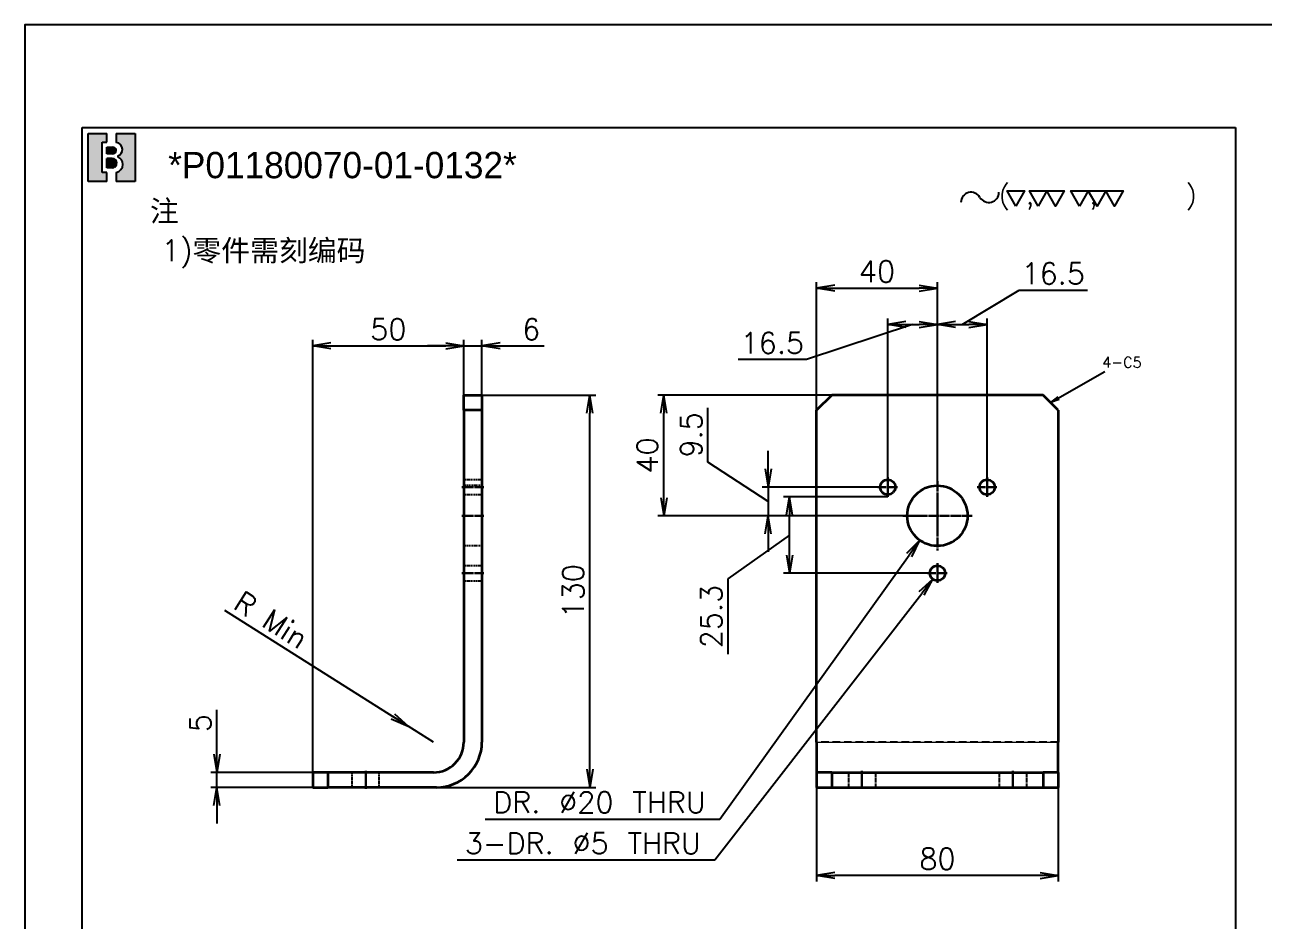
# Model space of a CAD drawing. Header units: inches. Extents: x 21 to 8642, y -3779 to 2137.
# Drawn here: x 6484.6 to 6895.1, y 315.9 to 612.9 of the extents above; entities that cross this region are included whole.
import ezdxf

# ---------------------------------------------------------------- set-up
doc = ezdxf.new("R2010")
doc.units = ezdxf.units.IN
doc.header["$MEASUREMENT"] = 0
doc.linetypes.add('CENTER-HOKUTO', pattern=[23, 20, -1, 1, -1])
doc.linetypes.add('HIDDEN-HOKUTO', pattern=[3.8, 2.5, -1.3])
doc.layers.add('AM_7', color=2, linetype='CENTER-HOKUTO', lineweight=30)
doc.layers.add('AM_HID', color=1, linetype='HIDDEN-HOKUTO', lineweight=25)
doc.layers.add('title_frame', color=7, linetype='Continuous')
doc.layers.add('word_dim', color=253, linetype='Continuous')
doc.styles.get("Standard").update_dxf_attribs({"font": 'txt', "bigfont": 'gbcbig.shx'})
doc.dimstyles.new('HKT 1-1', dxfattribs={"dimtxt": 3.5, "dimasz": 3, "dimexe": 1, "dimexo": 0, "dimgap": 1, "dimtad": 3, "dimdsep": 46, "dimtxsty": 'Standard', "dimblk1": 'OPEN', "dimblk2": 'OPEN', "dimsah": 1, "dimcen": 0, "dimclrd": 256, "dimclre": 256, "dimclrt": 3, "dimazin": 2, "dimtfac": 1, "dimtmove": 0, "dimatfit": 3, "dimldrblk": 'OPEN', "dimfxl": 1, "dimtolj": 1, "dimlwd": 25, "dimlwe": 25, "dimarcsym": 0})
doc.dimstyles.new('STANDARD1_2', dxfattribs={"dimscale": 2, "dimtxt": 3.5, "dimasz": 3, "dimexe": 1, "dimexo": 0, "dimgap": 1, "dimtad": 3, "dimdsep": 46, "dimtxsty": 'Standard', "dimblk1": 'OPEN', "dimblk2": 'OPEN', "dimsah": 1, "dimcen": 0, "dimclrd": 256, "dimclre": 256, "dimclrt": 3, "dimazin": 2, "dimtfac": 1, "dimtmove": 0, "dimatfit": 3, "dimldrblk": 'OPEN', "dimfxl": 1, "dimtolj": 1, "dimlwd": 25, "dimlwe": 25, "dimarcsym": 0})

# ---------------------------------------------------------------- blocks, each defined once
blk = doc.blocks.new('B機密ﾏｰｸ')
blk.add_hatch(color=1).paths.add_polyline_path([(0.3999999986702711, 0.8149999997779807), (0.3999999986702711, 0.9999999997779806), (-1.3297288e-09, 0.9999999997779806), (-1.3297288e-09, -2.220193e-10), (0.3999999986702711, -2.220193e-10), (0.3999999986702711, 0.1849999997779807), (0.2999999986702711, 0.1849999997779807), (0.2999999986702711, 0.8149999997779807)])
h = blk.add_hatch(color=1)
edge = h.paths.add_edge_path()
edge.add_line((0.5999999986702714, 0.9999999997779806), (0.5999999986702718, 0.8142220507965398))
edge.add_arc((0.5849999986702712, 0.6699999997779816), 0.1449999999999991, -5.115907697472721e-13, 84.06222754839428, ccw=False)
edge.add_arc((0.5849999986702707, 0.6699999997779802), 0.1449999999999993, -69.82872865353448, 1.1368683772161603e-13, ccw=False)
edge.add_line((0.6349999986702715, 0.5338934238898192), (0.6349999986702711, 0.5120827805020305))
edge.add_arc((0.5699999986702688, 0.3549999997779789), 0.1700000000000021, 3.979039320256561e-13, 67.5204943905955, ccw=False)
edge.add_arc((0.5699999986702724, 0.3549999997779802), 0.1699999999999993, -79.83575137827683, 0, ccw=False)
edge.add_line((0.5999999986702714, 0.1876679944711657), (0.5999999986702714, -2.220192918400699e-10))
edge.add_line((0.5999999986702714, -2.220193e-10), (0.9999999986702712, -2.220193e-10))
edge.add_line((0.9999999986702712, -2.220193e-10), (0.9999999986702712, 0.9999999997779806))
edge.add_line((0.9999999986702712, 0.9999999997779806), (0.5999999986702714, 0.9999999997779806))
h = blk.add_hatch(color=1)
edge = h.paths.add_edge_path()
edge.add_arc((0.5299999986702706, 0.6449999997779808), 0.07, 359.9999999999989, 450)
edge.add_line((0.5299999986702706, 0.7149999997779806), (0.3999999986702711, 0.7149999997779806))
edge.add_line((0.3999999986702711, 0.7149999997779806), (0.3999999986702711, 0.5749999997779809))
edge.add_line((0.3999999986702711, 0.5749999997779809), (0.5299999986702701, 0.5749999997779809))
edge.add_arc((0.5299999986702701, 0.6449999997779808), 0.07, 270, 359.9999999999999)
h = blk.add_hatch(color=1)
edge = h.paths.add_edge_path()
edge.add_arc((0.5149999986702705, 0.3799999997779802), 0.095, 1.018e-13, 90)
edge.add_line((0.5149999986702705, 0.4749999997779804), (0.3999999986702711, 0.4749999997779808))
edge.add_line((0.3999999986702711, 0.4749999997779808), (0.3999999986702711, 0.2849999997779809))
edge.add_line((0.3999999986702711, 0.2849999997779809), (0.5149999986702718, 0.2849999997779809))
edge.add_arc((0.5149999986702718, 0.379999999777981), 0.095, 270, 360.0000000000003)
at = {"color": 1}
for p, q in [((-1.3297288e-09, -2.220193e-10), (-1.3297288e-09, 0.9999999997779806)), ((-1.3297288e-09, 0.9999999997779806), (0.3999999986702711, 0.9999999997779806)), ((0.2999999986702711, 0.8149999997779807), (0.3999999986702711, 0.8149999997779807)), ((0.2999999986702711, 0.1849999997779807), (0.2999999986702711, 0.8149999997779807)), ((0.3999999986702711, 0.8149999997779807), (0.3999999986702711, 0.9999999997779806)), ((0.5999999986702714, 0.9999999997779806), (0.5999999986702718, 0.8142220507965398)), ((0.5999999986702714, 0.9999999997779806), (0.9999999986702712, 0.9999999997779806)), ((0.9999999986702712, 0.9999999997779806), (0.9999999986702712, -2.220193e-10)), ((0.3999999986702711, 0.7149999997779806), (0.5299999986702706, 0.7149999997779806)), ((0.3999999986702711, 0.5749999997779809), (0.3999999986702711, 0.7149999997779806)), ((0.5299999986702701, 0.5749999997779809), (0.3999999986702711, 0.5749999997779809)), ((0.5699999986702711, 0.5249999997779802), (0.5699999986702716, 0.5249999997779807)), ((0.5999999986702705, 0.6449999997779794), (0.59999999867027, 0.6449999997779803)), ((0.6349999986702715, 0.5338934238898192), (0.6349999986702711, 0.5120827805020305)), ((0.7299999986702704, 0.6699999997779807), (0.7299999986702704, 0.6699999997779802)), ((0.5149999986702705, 0.4749999997779804), (0.3999999986702711, 0.4749999997779808)), ((0.3999999986702711, 0.2849999997779809), (0.3999999986702711, 0.4749999997779808)), ((0.5149999986702718, 0.2849999997779809), (0.3999999986702711, 0.2849999997779809)), ((0.6099999986702707, 0.3799999997779806), (0.609999998670272, 0.3799999997779815)), ((0.739999998670271, 0.3549999997779802), (0.739999998670271, 0.3549999997779802)), ((0.3999999986702711, 0.1849999997779807), (0.2999999986702711, 0.1849999997779807)), ((0.3999999986702711, -2.220193e-10), (0.3999999986702711, 0.1849999997779807)), ((0.5999999986702714, 0.1876679944711657), (0.5999999986702714, -2.220193e-10)), ((0.3999999986702711, -2.220193e-10), (-1.3297288e-09, -2.220193e-10)), ((0.9999999986702712, -2.220193e-10), (0.5999999986702714, -2.220193e-10))]:
    blk.add_line(p, q, dxfattribs=at)
for centre, radius, start, end in [((0.5849999986702712, 0.6699999997779816), 0.1449999999999991, 359.9999999999995, 84.06222754839432), ((0.5299999986702706, 0.6449999997779808), 0.07, 359.9999999999989, 90), ((0.5299999986702701, 0.6449999997779808), 0.07, 270, 359.9999999999999), ((0.5849999986702707, 0.6699999997779802), 0.1449999999999993, 290.1712713464655, 1.781e-13), ((0.5149999986702705, 0.3799999997779802), 0.095, 1.018e-13, 90), ((0.5149999986702718, 0.379999999777981), 0.095, 270, 2.799e-13), ((0.5699999986702724, 0.3549999997779802), 0.1699999999999993, 280.1642486217232, 0), ((0.5699999986702688, 0.3549999997779789), 0.1700000000000021, 4.58e-13, 67.52049439059552)]:
    blk.add_arc(centre, radius, start, end, dxfattribs=at)
blk.add_attdef('B機密ﾏｰｸ', (-0.0857467348302255, 1.074949466596297), '', height=0.2)
blk = doc.blocks.new('shiage0')
at = {"layer": 'word_dim', "color": 3, "linetype": 'Continuous'}
for centre, radius, start, end in [((1.687489685469927, 1.849274192977646e-05), 1.687500000000015, 29.99999999999973, 180), ((4.610325423242443, 1.68751849274193), 1.6875, 209.9999999999997, 0)]:
    blk.add_arc(centre, radius, start, end, dxfattribs=at)
blk = doc.blocks.new('10')
at = {"layer": 'title_frame', "color": 3, "linetype": 'Continuous'}
for points in [[(9.625360041289241, 2.650317104677924), (8.180360041289191, 5.153130521614912), (11.07036004128918, 5.153130521615026)], [(13.30945624889046, 2.650317104677924), (11.86445624889041, 5.153130521614912), (17.64445624889038, 5.15313052161514), (16.19945624889044, 2.650317104678038), (14.75445624889039, 5.153130521615026)], [(20.17199269540924, 2.650317104677924), (18.72699269540919, 5.153130521614912), (27.39699269540915, 5.15313052161514), (25.95199269540922, 2.650317104678095), (24.50699269540917, 5.153130521615083), (23.06199269540923, 2.650317104678038), (21.61699269540918, 5.153130521615026)]]:
    blk.add_lwpolyline(points, close=True, dxfattribs=at)
blk.add_blockref('shiage0', (0.5207737940818333, 3.2441946934008), dxfattribs=at)
blk.add_text('( ,   ,     )', height=3, dxfattribs=at).set_placement((6.843075599901567, 2.972427221680277))
blk = doc.blocks.new('_Open')
at = {"color": 0, "lineweight": -2}
for p, q in [((-1, 0.1666666666666667), (0, 0)), ((-1, -0.1666666666666667), (0, 0)), ((0, 0), (-1, 0))]:
    blk.add_line(p, q, dxfattribs=at)
blk = doc.blocks.new('*D109')
at = {"layer": 'DEFPOINTS', "color": 0, "linetype": 'Continuous', "ltscale": 2, "transparency": 16777216}
for p in [(6548.271584069103, 365.2415035630711), (6580.02450277599, 365.2415035630711), (6580.02450277599, 360.2415035630711)]:
    blk.add_point(p, dxfattribs=at)
at = {"layer": 'word_dim', "linetype": 'Continuous', "lineweight": 25, "ltscale": 2, "transparency": 16777216}
for p, q in [((6548.271584069103, 371.2415035630711), (6548.271584069103, 385.9081702297378)), ((6580.02450277599, 365.2415035630711), (6546.271584069103, 365.2415035630711)), ((6548.271584069103, 360.2415035630711), (6548.271584069103, 365.2415035630711)), ((6580.02450277599, 360.2415035630711), (6546.271584069103, 360.2415035630711)), ((6548.271584069103, 354.2415035630711), (6548.271584069103, 348.2415035630711))]:
    blk.add_line(p, q, dxfattribs=at)
at = {"layer": 'word_dim', "linetype": 'Continuous', "lineweight": 25, "ltscale": 2, "transparency": 16777216, "xscale": 6, "yscale": 6, "zscale": 6}
for p, rotation in [((6548.271584069103, 365.2415035630711), 270), ((6548.271584069103, 360.2415035630711), 90)]:
    blk.add_blockref('_Open', p, dxfattribs=dict(at, rotation=rotation))
at = {"layer": 'word_dim', "color": 3, "linetype": 'Continuous', "ltscale": 2, "transparency": 16777216, "insert": (6542.771584069103, 381.5748368964055), "char_height": 7, "attachment_point": 5, "rotation": 90}
blk.add_mtext('\\A1;5', dxfattribs=at)
blk = doc.blocks.new('*D110')
at = {"layer": 'DEFPOINTS', "color": 0, "linetype": 'Continuous', "ltscale": 2, "transparency": 16777216}
for p in [(6630.02450277599, 506.5094244390912), (6630.02450277599, 490.2415035630711), (6580.02450277599, 365.2415035630711)]:
    blk.add_point(p, dxfattribs=at)
at = {"layer": 'word_dim', "linetype": 'Continuous', "lineweight": 25, "ltscale": 2, "transparency": 16777216}
for p, q in [((6580.02450277599, 365.2415035630711), (6580.02450277599, 508.5094244390912)), ((6586.02450277599, 506.5094244390912), (6624.02450277599, 506.5094244390912)), ((6630.02450277599, 490.2415035630711), (6630.02450277599, 508.5094244390912))]:
    blk.add_line(p, q, dxfattribs=at)
at = {"layer": 'word_dim', "linetype": 'Continuous', "lineweight": 25, "ltscale": 2, "transparency": 16777216, "xscale": 6, "yscale": 6, "zscale": 6, "rotation": 180}
blk.add_blockref('_Open', (6580.02450277599, 506.5094244390912), dxfattribs=at)
at = {"layer": 'word_dim', "linetype": 'Continuous', "lineweight": 25, "ltscale": 2, "transparency": 16777216, "xscale": 6, "yscale": 6, "zscale": 6}
blk.add_blockref('_Open', (6630.02450277599, 506.5094244390912), dxfattribs=at)
at = {"layer": 'word_dim', "color": 3, "linetype": 'Continuous', "ltscale": 2, "transparency": 16777216, "insert": (6605.02450277599, 512.0094244390912), "char_height": 7, "attachment_point": 5}
blk.add_mtext('\\A1;50', dxfattribs=at)
blk = doc.blocks.new('*D111')
at = {"layer": 'DEFPOINTS', "color": 0, "linetype": 'Continuous', "ltscale": 2, "transparency": 16777216}
for p in [(6636.02450277599, 506.5094244390912), (6630.02450277599, 490.2415035630711), (6636.02450277599, 490.2415035630711)]:
    blk.add_point(p, dxfattribs=at)
at = {"layer": 'word_dim', "linetype": 'Continuous', "lineweight": 25, "ltscale": 2, "transparency": 16777216}
for p, q in [((6624.02450277599, 506.5094244390912), (6618.02450277599, 506.5094244390912)), ((6630.02450277599, 490.2415035630711), (6630.02450277599, 508.5094244390912)), ((6630.02450277599, 506.5094244390912), (6636.02450277599, 506.5094244390912)), ((6636.02450277599, 490.2415035630711), (6636.02450277599, 508.5094244390912)), ((6642.02450277599, 506.5094244390912), (6656.691169442657, 506.5094244390912))]:
    blk.add_line(p, q, dxfattribs=at)
at = {"layer": 'word_dim', "linetype": 'Continuous', "lineweight": 25, "ltscale": 2, "transparency": 16777216, "xscale": 6, "yscale": 6, "zscale": 6}
blk.add_blockref('_Open', (6630.02450277599, 506.5094244390912), dxfattribs=at)
at = {"layer": 'word_dim', "linetype": 'Continuous', "lineweight": 25, "ltscale": 2, "transparency": 16777216, "xscale": 6, "yscale": 6, "zscale": 6, "rotation": 180}
blk.add_blockref('_Open', (6636.02450277599, 506.5094244390912), dxfattribs=at)
at = {"layer": 'word_dim', "color": 3, "linetype": 'Continuous', "ltscale": 2, "transparency": 16777216, "insert": (6652.357836109323, 512.0094244390912), "char_height": 7, "attachment_point": 5}
blk.add_mtext('\\A1;6', dxfattribs=at)
blk = doc.blocks.new('*D112')
at = {"layer": 'DEFPOINTS', "color": 0, "linetype": 'Continuous', "ltscale": 2, "transparency": 16777216}
for p in [(6636.02450277599, 490.2415035630711), (6671.751197760061, 490.2415035630711), (6621.02450277599, 360.2415035630784)]:
    blk.add_point(p, dxfattribs=at)
at = {"layer": 'word_dim', "linetype": 'Continuous', "lineweight": 25, "ltscale": 2, "transparency": 16777216}
for p, q in [((6636.02450277599, 490.2415035630711), (6673.751197760061, 490.2415035630711)), ((6671.751197760061, 366.2415035630784), (6671.751197760061, 484.2415035630711)), ((6621.02450277599, 360.2415035630784), (6673.751197760061, 360.2415035630784))]:
    blk.add_line(p, q, dxfattribs=at)
at = {"layer": 'word_dim', "linetype": 'Continuous', "lineweight": 25, "ltscale": 2, "transparency": 16777216, "xscale": 6, "yscale": 6, "zscale": 6}
for p, rotation in [((6671.751197760061, 490.2415035630711), 90), ((6671.751197760061, 360.2415035630784), 270)]:
    blk.add_blockref('_Open', p, dxfattribs=dict(at, rotation=rotation))
at = {"layer": 'word_dim', "color": 3, "linetype": 'Continuous', "ltscale": 2, "transparency": 16777216, "insert": (6666.251197760061, 425.2415035630758), "char_height": 7, "attachment_point": 5, "rotation": 90}
blk.add_mtext('\\A1;130', dxfattribs=at)
blk = doc.blocks.new('*D113')
at = {"layer": 'DEFPOINTS', "color": 0, "linetype": 'Continuous', "ltscale": 2, "transparency": 16777216}
for p in [(6611.566547522447, 380.5765755334469), (6620.02450277599, 375.2415035630456)]:
    blk.add_point(p, dxfattribs=at)
at = {"layer": 'word_dim', "linetype": 'Continuous', "lineweight": 25, "ltscale": 2, "transparency": 16777216}
for p, q in [((6550.782123130565, 418.9179085257497), (6606.491774370328, 383.7776187156828)), ((6620.02450277599, 375.2415035630456), (6611.566547522447, 380.5765755334469))]:
    blk.add_line(p, q, dxfattribs=at)
at = {"layer": 'word_dim', "linetype": 'Continuous', "lineweight": 25, "ltscale": 2, "transparency": 16777216, "xscale": 6, "yscale": 6, "zscale": 6, "rotation": 327.7572702734799}
blk.add_blockref('_Open', (6611.566547522447, 380.5765755334469), dxfattribs=at)
at = {"layer": 'word_dim', "color": 3, "linetype": 'Continuous', "ltscale": 2, "transparency": 16777216, "insert": (6566.205993305328, 415.6916609722443), "char_height": 7, "attachment_point": 5, "rotation": 327.75727027347995}
blk.add_mtext('\\A1;{\\Fromans,bigfont|c134;R Min}', dxfattribs=at)
blk = doc.blocks.new('*D114')
at = {"layer": 'DEFPOINTS', "color": 0, "linetype": 'Continuous', "ltscale": 2, "transparency": 16777216}
for p in [(6746.886563775983, 360.2415035630711), (6826.886563775983, 360.2415035630711), (6746.886563775983, 331.0793832919862)]:
    blk.add_point(p, dxfattribs=at)
at = {"layer": 'word_dim', "linetype": 'Continuous', "lineweight": 25, "ltscale": 2, "transparency": 16777216}
for p, q in [((6746.886563775983, 360.2415035630711), (6746.886563775983, 329.0793832919862)), ((6826.886563775983, 360.2415035630711), (6826.886563775983, 329.0793832919862)), ((6820.886563775983, 331.0793832919862), (6752.886563775983, 331.0793832919862))]:
    blk.add_line(p, q, dxfattribs=at)
at = {"layer": 'word_dim', "linetype": 'Continuous', "lineweight": 25, "ltscale": 2, "transparency": 16777216, "xscale": 6, "yscale": 6, "zscale": 6, "rotation": 180}
blk.add_blockref('_Open', (6746.886563775983, 331.0793832919862), dxfattribs=at)
at = {"layer": 'word_dim', "linetype": 'Continuous', "lineweight": 25, "ltscale": 2, "transparency": 16777216, "xscale": 6, "yscale": 6, "zscale": 6}
blk.add_blockref('_Open', (6826.886563775983, 331.0793832919862), dxfattribs=at)
at = {"layer": 'word_dim', "color": 3, "linetype": 'Continuous', "ltscale": 2, "transparency": 16777216, "insert": (6786.886563775983, 336.5793832919862), "char_height": 7, "attachment_point": 5}
blk.add_mtext('\\A1;80', dxfattribs=at)
blk = doc.blocks.new('*D115')
at = {"layer": 'DEFPOINTS', "color": 0, "linetype": 'Continuous', "ltscale": 2, "transparency": 16777216}
for p in [(6786.886563775983, 525.6810512275379), (6746.886563775983, 485.2415035630711), (6786.886563775983, 461.7414925989306)]:
    blk.add_point(p, dxfattribs=at)
at = {"layer": 'word_dim', "linetype": 'Continuous', "lineweight": 25, "ltscale": 2, "transparency": 16777216}
for p, q in [((6746.886563775983, 485.2415035630711), (6746.886563775983, 527.6810512275379)), ((6752.886563775983, 525.6810512275379), (6780.886563775983, 525.6810512275379)), ((6786.886563775983, 461.7414925989306), (6786.886563775983, 527.6810512275379))]:
    blk.add_line(p, q, dxfattribs=at)
at = {"layer": 'word_dim', "linetype": 'Continuous', "lineweight": 25, "ltscale": 2, "transparency": 16777216, "xscale": 6, "yscale": 6, "zscale": 6, "rotation": 180}
blk.add_blockref('_Open', (6746.886563775983, 525.6810512275379), dxfattribs=at)
at = {"layer": 'word_dim', "linetype": 'Continuous', "lineweight": 25, "ltscale": 2, "transparency": 16777216, "xscale": 6, "yscale": 6, "zscale": 6}
blk.add_blockref('_Open', (6786.886563775983, 525.6810512275379), dxfattribs=at)
at = {"layer": 'word_dim', "color": 3, "linetype": 'Continuous', "ltscale": 2, "transparency": 16777216, "insert": (6766.886563775983, 531.1810512275379), "char_height": 7, "attachment_point": 5}
blk.add_mtext('\\A1;40', dxfattribs=at)
blk = doc.blocks.new('*D116')
at = {"layer": 'DEFPOINTS', "color": 0, "linetype": 'Continuous', "ltscale": 2, "transparency": 16777216}
for p in [(6786.886563775983, 513.6154474995392), (6770.432095775972, 462.9915035630711), (6786.886563775983, 461.7414925989306)]:
    blk.add_point(p, dxfattribs=at)
at = {"layer": 'word_dim', "linetype": 'Continuous', "lineweight": 25, "ltscale": 2, "transparency": 16777216}
for p, q in [((6778.659329775977, 513.6154474995392), (6743.531339041432, 502.0142630240134)), ((6770.432095775972, 462.9915035630711), (6770.432095775972, 515.6154474995392)), ((6776.432095775972, 513.6154474995392), (6780.886563775983, 513.6154474995392)), ((6786.886563775983, 461.7414925989306), (6786.886563775983, 515.6154474995392)), ((6743.531339041432, 502.0142630240134), (6720.864672374765, 502.0142630240134))]:
    blk.add_line(p, q, dxfattribs=at)
at = {"layer": 'word_dim', "linetype": 'Continuous', "lineweight": 25, "ltscale": 2, "transparency": 16777216, "xscale": 6, "yscale": 6, "zscale": 6, "rotation": 180}
blk.add_blockref('_Open', (6770.432095775972, 513.6154474995392), dxfattribs=at)
at = {"layer": 'word_dim', "linetype": 'Continuous', "lineweight": 25, "ltscale": 2, "transparency": 16777216, "xscale": 6, "yscale": 6, "zscale": 6}
blk.add_blockref('_Open', (6786.886563775983, 513.6154474995392), dxfattribs=at)
at = {"layer": 'word_dim', "color": 3, "linetype": 'Continuous', "ltscale": 2, "transparency": 16777216, "insert": (6732.198005708099, 507.5142630240134), "char_height": 7, "attachment_point": 5}
blk.add_mtext('\\A1;16.5', dxfattribs=at)
blk = doc.blocks.new('*D117')
at = {"layer": 'DEFPOINTS', "color": 0, "linetype": 'Continuous', "ltscale": 2, "transparency": 16777216}
for p in [(6803.341030775986, 513.6154474995392), (6786.886563775983, 461.7414925989306), (6803.341030775986, 462.9915035630711)]:
    blk.add_point(p, dxfattribs=at)
at = {"layer": 'word_dim', "linetype": 'Continuous', "lineweight": 25, "ltscale": 2, "transparency": 16777216}
for p, q in [((6795.113797275984, 513.6154474995392), (6813.911231331129, 524.9980154509658)), ((6813.911231331129, 524.9980154509658), (6836.577897997796, 524.9980154509658)), ((6786.886563775983, 461.7414925989306), (6786.886563775983, 515.6154474995392)), ((6792.886563775983, 513.6154474995392), (6797.341030775986, 513.6154474995392)), ((6803.341030775986, 462.9915035630711), (6803.341030775986, 515.6154474995392))]:
    blk.add_line(p, q, dxfattribs=at)
at = {"layer": 'word_dim', "linetype": 'Continuous', "lineweight": 25, "ltscale": 2, "transparency": 16777216, "xscale": 6, "yscale": 6, "zscale": 6, "rotation": 180}
blk.add_blockref('_Open', (6786.886563775983, 513.6154474995392), dxfattribs=at)
at = {"layer": 'word_dim', "linetype": 'Continuous', "lineweight": 25, "ltscale": 2, "transparency": 16777216, "xscale": 6, "yscale": 6, "zscale": 6}
blk.add_blockref('_Open', (6803.341030775986, 513.6154474995392), dxfattribs=at)
at = {"layer": 'word_dim', "color": 3, "linetype": 'Continuous', "ltscale": 2, "transparency": 16777216, "insert": (6825.244564664462, 530.4980154509658), "char_height": 7, "attachment_point": 5}
blk.add_mtext('\\A1;16.5', dxfattribs=at)
blk = doc.blocks.new('*D118')
at = {"layer": 'DEFPOINTS', "color": 0, "linetype": 'Continuous', "ltscale": 2, "transparency": 16777216}
for p in [(6696.317705115924, 490.2415035630711), (6751.886563775983, 490.2415035630711), (6775.386574740123, 450.2415035630711)]:
    blk.add_point(p, dxfattribs=at)
at = {"layer": 'word_dim', "linetype": 'Continuous', "lineweight": 25, "ltscale": 2, "transparency": 16777216}
for p, q in [((6751.886563775983, 490.2415035630711), (6694.317705115924, 490.2415035630711)), ((6696.317705115924, 456.2415035630711), (6696.317705115924, 484.2415035630711)), ((6775.386574740123, 450.2415035630711), (6694.317705115924, 450.2415035630711))]:
    blk.add_line(p, q, dxfattribs=at)
at = {"layer": 'word_dim', "linetype": 'Continuous', "lineweight": 25, "ltscale": 2, "transparency": 16777216, "xscale": 6, "yscale": 6, "zscale": 6}
for p, rotation in [((6696.317705115924, 490.2415035630711), 90), ((6696.317705115924, 450.2415035630711), 270)]:
    blk.add_blockref('_Open', p, dxfattribs=dict(at, rotation=rotation))
at = {"layer": 'word_dim', "color": 3, "linetype": 'Continuous', "ltscale": 2, "transparency": 16777216, "insert": (6690.817705115924, 470.2415035630722), "char_height": 7, "attachment_point": 5, "rotation": 90}
blk.add_mtext('\\A1;40', dxfattribs=at)
blk = doc.blocks.new('*D119')
at = {"layer": 'DEFPOINTS', "color": 0, "linetype": 'Continuous', "ltscale": 2, "transparency": 16777216}
for p in [(6767.182095775972, 459.7415035630711), (6730.852139928125, 450.2415035630711), (6775.386574740123, 450.2415035630711)]:
    blk.add_point(p, dxfattribs=at)
at = {"layer": 'word_dim', "linetype": 'Continuous', "lineweight": 25, "ltscale": 2, "transparency": 16777216}
for p, q in [((6710.813150926211, 468.054978189012), (6710.813150926211, 486.054978189012)), ((6730.852139928125, 454.9915035630711), (6710.813150926211, 468.054978189012)), ((6730.852139928125, 465.7415035630711), (6730.852139928125, 471.7415035630711)), ((6767.182095775972, 459.7415035630711), (6728.852139928125, 459.7415035630711)), ((6730.852139928125, 459.7415035630711), (6730.852139928125, 450.2415035630711)), ((6730.852139928125, 459.7415035630711), (6730.852139928125, 450.2415035630711)), ((6775.386574740123, 450.2415035630711), (6728.852139928125, 450.2415035630711)), ((6730.852139928125, 444.2415035630711), (6730.852139928125, 438.2415035630711))]:
    blk.add_line(p, q, dxfattribs=at)
at = {"layer": 'word_dim', "linetype": 'Continuous', "lineweight": 25, "ltscale": 2, "transparency": 16777216, "xscale": 6, "yscale": 6, "zscale": 6}
for p, rotation in [((6730.852139928125, 459.7415035630711), 270), ((6730.852139928125, 450.2415035630711), 90)]:
    blk.add_blockref('_Open', p, dxfattribs=dict(at, rotation=rotation))
at = {"layer": 'word_dim', "color": 3, "linetype": 'Continuous', "ltscale": 2, "transparency": 16777216, "insert": (6705.313150926211, 477.0549781890131), "char_height": 7, "attachment_point": 5, "rotation": 90}
blk.add_mtext('\\A1;9.5', dxfattribs=at)
blk = doc.blocks.new('*D120')
at = {"layer": 'DEFPOINTS', "color": 0, "linetype": 'Continuous', "ltscale": 2, "transparency": 16777216}
for p in [(6737.922476060407, 456.4915035630711), (6770.432095775972, 456.4915035630711), (6783.636563775983, 431.2415035630711)]:
    blk.add_point(p, dxfattribs=at)
at = {"layer": 'word_dim', "linetype": 'Continuous', "lineweight": 25, "ltscale": 2, "transparency": 16777216}
for p, q in [((6770.432095775972, 456.4915035630711), (6735.922476060407, 456.4915035630711)), ((6737.922476060407, 437.2415035630711), (6737.922476060407, 450.4915035630711)), ((6737.922476060407, 443.8665035630711), (6717.489943005387, 429.3444651324942)), ((6783.636563775983, 431.2415035630711), (6735.922476060407, 431.2415035630711)), ((6717.489943005387, 429.3444651324942), (6717.489943005387, 404.3444651324942))]:
    blk.add_line(p, q, dxfattribs=at)
at = {"layer": 'word_dim', "linetype": 'Continuous', "lineweight": 25, "ltscale": 2, "transparency": 16777216, "xscale": 6, "yscale": 6, "zscale": 6}
for p, rotation in [((6737.922476060407, 456.4915035630711), 90), ((6737.922476060407, 431.2415035630711), 270)]:
    blk.add_blockref('_Open', p, dxfattribs=dict(at, rotation=rotation))
at = {"layer": 'word_dim', "color": 3, "linetype": 'Continuous', "ltscale": 2, "transparency": 16777216, "insert": (6711.989943005387, 416.8444651324953), "char_height": 7, "attachment_point": 5, "rotation": 90}
blk.add_mtext('\\A1;25.3', dxfattribs=at)
blk = doc.blocks.new('*D121')
at = {"layer": 'DEFPOINTS', "color": 0, "linetype": 'Continuous', "ltscale": 2, "transparency": 16777216}
for p in [(6788.419719805563, 433.2162016637926), (6785.353407746456, 429.2668054623437)]:
    blk.add_point(p, dxfattribs=at)
at = {"layer": 'word_dim', "linetype": 'Continuous', "lineweight": 25, "ltscale": 2, "transparency": 16777216}
for p, q in [((6713.136760274472, 336.2520868982801), (6781.673833275518, 424.527530020589)), ((6627.803426940853, 336.2520868982806), (6713.136760274472, 336.2520868982801))]:
    blk.add_line(p, q, dxfattribs=at)
at = {"layer": 'word_dim', "linetype": 'Continuous', "lineweight": 25, "ltscale": 2, "transparency": 16777216, "xscale": 6, "yscale": 6, "zscale": 6, "rotation": 52.17422774476849}
blk.add_blockref('_Open', (6785.353407746456, 429.2668054623437), dxfattribs=at)
at = {"layer": 'word_dim', "color": 3, "linetype": 'Continuous', "ltscale": 2, "transparency": 16777216, "insert": (6669.47009360752, 341.752086898281), "char_height": 7, "attachment_point": 5}
blk.add_mtext('\\A1;{\\Fromans,bigfont|c134;3-}DR. {\\Fromans,bigfont|c134;∅5} THRU', dxfattribs=at)
blk = doc.blocks.new('*D122')
at = {"layer": 'DEFPOINTS', "color": 0, "linetype": 'Continuous', "ltscale": 2, "transparency": 16777216}
for p in [(6792.716761782615, 458.3660695158546), (6781.056365769377, 442.1169376103103)]:
    blk.add_point(p, dxfattribs=at)
at = {"layer": 'word_dim', "linetype": 'Continuous', "lineweight": 25, "ltscale": 2, "transparency": 16777216}
for p, q in [((6714.791207051092, 349.7743359068327), (6777.558243130015, 437.2421926939087)), ((6637.124540384411, 349.7743359068327), (6714.791207051092, 349.7743359068327))]:
    blk.add_line(p, q, dxfattribs=at)
at = {"layer": 'word_dim', "linetype": 'Continuous', "lineweight": 25, "ltscale": 2, "transparency": 16777216, "xscale": 6, "yscale": 6, "zscale": 6, "rotation": 54.33673407520095}
blk.add_blockref('_Open', (6781.056365769377, 442.1169376103103), dxfattribs=at)
at = {"layer": 'word_dim', "color": 3, "linetype": 'Continuous', "ltscale": 2, "transparency": 16777216, "insert": (6674.957873717743, 355.2743359068331), "char_height": 7, "attachment_point": 5}
blk.add_mtext('\\A1;DR. {\\Fromans,bigfont|c134;∅20} THRU', dxfattribs=at)

msp = doc.modelspace()

# ---------------------------------------------------------------- linework, layer by layer
at = {"color": 7, "lineweight": 35}
for p, q in [((6630.02450277599, 485.2415035630711), (6630.02450277599, 490.2415035630711)), ((6630.02450277599, 490.2415035630711), (6636.02450277599, 490.2415035630711)), ((6636.02450277599, 490.2415035630711), (6636.02450277599, 485.2415035630711)), ((6751.886563775983, 490.2415035630711), (6746.886563775983, 485.2415035630711)), ((6821.886563775983, 490.2415035630711), (6751.886563775983, 490.2415035630711)), ((6826.886563775983, 485.2415035630711), (6821.886563775983, 490.2415035630711)), ((6630.02450277599, 485.2415035630711), (6630.02450277599, 375.2415035630711)), ((6636.02450277599, 485.2415035630711), (6630.02450277599, 485.2415035630711)), ((6636.02450277599, 485.2415035630711), (6636.02450277599, 375.2415035630711)), ((6746.886563775983, 375.2415035630711), (6746.886563775983, 485.2415035630711)), ((6826.886563775983, 485.2415035630711), (6826.886563775983, 375.2415035630711)), ((6746.886563775983, 375.2415035630711), (6746.886563775983, 365.2415035630711)), ((6826.886563775983, 365.2415035630711), (6826.886563775983, 375.2415035630711)), ((6585.02450277599, 365.2415035630711), (6580.02450277599, 365.2415035630711)), ((6580.02450277599, 365.2415035630711), (6580.02450277599, 360.2415035630711)), ((6620.02450277599, 365.2415035630711), (6585.02450277599, 365.2415035630711)), ((6585.02450277599, 365.2415035630711), (6585.02450277599, 360.2415035630711)), ((6751.886563775983, 365.2415035630711), (6746.886563775983, 365.2415035630711)), ((6746.886563775983, 365.2415035630711), (6746.886563775983, 360.2415035630711)), ((6751.886563775983, 365.2415035630711), (6821.886563775983, 365.2415035630711)), ((6751.886563775983, 365.2415035630711), (6751.886563775983, 360.2415035630711)), ((6826.886563775983, 365.2415035630711), (6821.886563775983, 365.2415035630711)), ((6821.886563775983, 365.2415035630711), (6821.886563775983, 360.2415035630711)), ((6826.886563775983, 365.2415035630711), (6826.886563775983, 360.2415035630711)), ((6580.02450277599, 360.2415035630711), (6585.02450277599, 360.2415035630711)), ((6621.02450277599, 360.2415035630711), (6585.02450277599, 360.2415035630711)), ((6746.886563775983, 360.2415035630711), (6751.886563775983, 360.2415035630711)), ((6751.886563775983, 360.2415035630711), (6821.886563775983, 360.2415035630711)), ((6821.886563775983, 360.2415035630711), (6826.886563775983, 360.2415035630711))]:
    msp.add_line(p, q, dxfattribs=at)
at = {"color": 7, "lineweight": 13}
msp.add_line((6746.886563775983, 375.2415035630711), (6826.886563775983, 375.2415035630711), dxfattribs=at)
at = {"color": 7, "lineweight": 35}
for centre, radius in [((6770.432095775972, 459.7415035630711), 2.499999999999997), ((6786.886563775983, 450.2415035630711), 9.999989035860015), ((6803.341030775986, 459.7415035630711), 2.500000000000002), ((6786.886563775983, 431.2415035630711), 2.499999999999997)]:
    msp.add_circle(centre, radius, dxfattribs=at)
for centre, radius in [((6620.02450277599, 375.2415035630711), 10), ((6621.02450277599, 375.2415035630711), 14.99999999999999)]:
    msp.add_arc(centre, radius, 269.9999970001195, 0, dxfattribs=at)
at = {"layer": 'AM_7', "ltscale": 0.1625}
for p, q in [((6770.432095775972, 462.9915035630711), (6770.432095775972, 456.4915035630711)), ((6786.886563775983, 461.7414925989306), (6786.886563775983, 438.7415145272116)), ((6803.341030775986, 462.9915035630711), (6803.341030775986, 456.4915035630711)), ((6773.682095775972, 459.7415035630711), (6767.182095775972, 459.7415035630711)), ((6806.591030775986, 459.7415035630711), (6800.091030775986, 459.7415035630711)), ((6798.386552811842, 450.2415035630711), (6775.386574740123, 450.2415035630711)), ((6790.136563775983, 431.2415035630711), (6783.636563775983, 431.2415035630711)), ((6786.886563775983, 434.4915035630711), (6786.886563775983, 427.9915035630711))]:
    msp.add_line(p, q, dxfattribs=at)
at = {"layer": 'AM_7', "ltscale": 0.179999}
for p, q in [((6629.424526775992, 459.7415035630711), (6636.624478775988, 459.7415035630711)), ((6629.424526775963, 450.2415035630711), (6636.624478775988, 450.2415035630711)), ((6629.424526775992, 431.2415035630711), (6636.624478775988, 431.2415035630711))]:
    msp.add_line(p, q, dxfattribs=at)
at = {"layer": 'AM_7', "ltscale": 0.150015}
for p, q in [((6597.52450277599, 365.7415645630699), (6597.52450277599, 359.7409545630708)), ((6761.886563775983, 365.7415645630699), (6761.886563775983, 359.7409545630708)), ((6811.886563775983, 365.7415645630699), (6811.886563775983, 359.7409545630708))]:
    msp.add_line(p, q, dxfattribs=at)
at = {"layer": 'AM_HID', "ltscale": 0.15}
for p, q in [((6630.02450277599, 485.2415035630711), (6636.02450277599, 485.2415035630711)), ((6630.02450277599, 462.2415035630711), (6636.02450277599, 462.2415035630711)), ((6630.02450277599, 462.2415035630711), (6636.02450277599, 462.2415035630711)), ((6636.02450277599, 460.2415035630711), (6630.02450277599, 460.2415035630711)), ((6630.02450277599, 457.2415035630711), (6636.02450277599, 457.2415035630711)), ((6630.02450277599, 457.2415035630711), (6636.02450277599, 457.2415035630711)), ((6636.02450277599, 440.2415035630711), (6630.02450277599, 440.2415035630711)), ((6630.02450277599, 433.7415035630711), (6636.02450277599, 433.7415035630711)), ((6630.02450277599, 428.7415035630711), (6636.02450277599, 428.7415035630711))]:
    msp.add_line(p, q, dxfattribs=at)
at = {"layer": 'AM_HID'}
msp.add_line((6826.886563775983, 375.2415035630711), (6746.886563775983, 375.2415035630711), dxfattribs=at)
at = {"layer": 'AM_HID', "ltscale": 0.125}
for p, q in [((6585.02450277599, 365.2415035630711), (6585.02450277599, 360.2415035630711)), ((6593.02450277599, 360.2415035630711), (6593.02450277599, 365.2415035630711)), ((6593.02450277599, 360.2415035630711), (6593.02450277599, 365.2415035630711)), ((6602.02450277599, 360.2415035630711), (6602.02450277599, 365.2415035630711)), ((6602.02450277599, 360.2415035630711), (6602.02450277599, 365.2415035630711)), ((6757.386563775983, 365.2415035630711), (6757.386563775983, 360.2415035630711)), ((6766.386563775983, 365.2415035630711), (6766.386563775983, 360.2415035630711)), ((6807.386563775983, 365.2415035630711), (6807.386563775983, 360.2415035630711)), ((6816.386563775983, 365.2415035630711), (6816.386563775983, 360.2415035630711))]:
    msp.add_line(p, q, dxfattribs=at)
at = {"layer": 'title_frame'}
for p, q in [((6503.624109414328, 578.914003174913), (6885.624109414328, 578.914003174913)), ((6503.624109414328, 27.41400317490979), (6503.624109414328, 578.914003174913)), ((6513.624109414328, 578.914003174913), (6885.624109414328, 578.914003174913)), ((6885.624109414328, 578.914003174913), (6885.624109414328, 27.41400317490979))]:
    msp.add_line(p, q, dxfattribs=at)
at = {"layer": 'title_frame', "color": 4}
msp.add_lwpolyline([(6484.624109414328, 18.91400317490979), (6904.624109414328, 18.91400317490979), (6904.624109414328, 612.914003174913), (6484.624109414328, 612.914003174913)], close=True, dxfattribs=at)

# ---------------------------------------------------------------- block references
at = {"xscale": 15.55749999999534, "yscale": 15.875, "zscale": 15.875}
msp.add_blockref('B機密ﾏｰｸ', (6505.584124002818, 561.0390031784382), dxfattribs=at)
at = {"layer": 'word_dim', "ltscale": 2, "xscale": 2, "yscale": 2, "zscale": 2}
msp.add_blockref('10', (6793.621902455643, 547.5677533595926), dxfattribs=at)

# ---------------------------------------------------------------- texts
at = {"ltscale": 2, "char_height": 7, "attachment_point": 1}
for s, insert, width in [('{\\fSimSun|b0|i0|c134|p2;\\C3;注}', (6526.095342976836, 554.7259140172982), 20.72938335666549), ('{\\Fromans,bigfont|c134;\\C3;1)\\fSimSun|b0|i0|c134|p2;零件需刻编码}', (6529.966089076052, 541.6351436636733), 193.8122652991879)]:
    msp.add_mtext(s, dxfattribs=dict(at, insert=insert, width=width))
at = {"layer": 'word_dim', "color": 3, "linetype": 'Continuous', "ltscale": 2}
msp.add_text('4-C5', height=3.5, rotation=359.3626669900838, dxfattribs=at).set_placement((6841.472995361904, 499.4411228400913))
at = {"layer": 'word_dim', "color": 3, "linetype": 'Continuous', "insert": (6532.12835974189, 570.7955509698886), "char_height": 8.722000000000001, "width": 200, "attachment_point": 1}
msp.add_mtext('{\\f3 of 9 Barcode|b0|i0|c0|p82;*P01180070-\\f3 of 9 Barcode|b0|i0|c134|p82;01\\f3 of 9 Barcode|b0|i0|c0|p82;-0\\f3 of 9 Barcode|b0|i0|c134|p82;132\\f3 of 9 Barcode|b0|i0|c0|p82;*}', dxfattribs=at)

# ---------------------------------------------------------------- dimensions: what is measured, and where the dimension line sits
at = {"layer": 'word_dim', "linetype": 'Continuous', "ltscale": 2}
for base, p1, p2, picture, middle in [((6786.886563775983, 525.6810512275379), (6746.886563775983, 485.2415035630711), (6786.886563775983, 461.7414925989306), '*D115', (6766.886563775983, 531.1810512275379)), ((6630.02450277599, 506.5094244390912), (6580.02450277599, 365.2415035630711), (6630.02450277599, 490.2415035630711), '*D110', (6605.02450277599, 512.0094244390912)), ((6636.02450277599, 506.5094244390912), (6630.02450277599, 490.2415035630711), (6636.02450277599, 490.2415035630711), '*D111', (6652.357836109323, 512.0094244390912)), ((6746.886563775983, 331.0793832919862), (6826.886563775983, 360.2415035630711), (6746.886563775983, 360.2415035630711), '*D114', (6786.886563775983, 336.5793832919862))]:
    dim = msp.add_linear_dim(base=base, p1=p1, p2=p2, dimstyle='STANDARD1_2', dxfattribs=at)
    dim.commit()
    dim.dimension.update_dxf_attribs({"geometry": picture, "text_midpoint": middle})
for base, p1, p2, picture, middle in [((6803.341030775986, 513.6154474995392), (6786.886563775983, 461.7414925989306), (6803.341030775986, 462.9915035630711), '*D117', (6815.911231331129, 524.9980154509658)), ((6786.886563775983, 513.6154474995392), (6770.432095775972, 462.9915035630711), (6786.886563775983, 461.7414925989306), '*D116', (6741.531339041432, 502.0142630240134))]:
    dim = msp.add_linear_dim(base=base, p1=p1, p2=p2, dimstyle='STANDARD1_2', override={"dimdec": 1, "dimtmove": 1}, dxfattribs=at)
    dim.commit()
    dim.dimension.update_dxf_attribs({"geometry": picture, "text_midpoint": middle, "dimtype": 160})
for base, p1, p2, picture, middle in [((6671.751197760061, 490.2415035630711), (6621.02450277599, 360.2415035630784), (6636.02450277599, 490.2415035630711), '*D112', (6666.251197760061, 425.2415035630758)), ((6696.317705115924, 490.2415035630711), (6775.386574740123, 450.2415035630711), (6751.886563775983, 490.2415035630711), '*D118', (6690.817705115924, 470.2415035630722)), ((6548.271584069103, 365.2415035630711), (6580.02450277599, 360.2415035630711), (6580.02450277599, 365.2415035630711), '*D109', (6542.771584069103, 381.5748368964055))]:
    dim = msp.add_linear_dim(base=base, p1=p1, p2=p2, angle=90, dimstyle='STANDARD1_2', dxfattribs=at)
    dim.commit()
    dim.dimension.update_dxf_attribs({"geometry": picture, "text_midpoint": middle})
for base, p1, p2, picture, middle in [((6730.852139928125, 450.2415035630711), (6767.182095775972, 459.7415035630711), (6775.386574740123, 450.2415035630711), '*D119', (6710.813150926211, 470.0549781890131)), ((6737.922476060407, 456.4915035630711), (6783.636563775983, 431.2415035630711), (6770.432095775972, 456.4915035630711), '*D120', (6717.489943005387, 427.3444651324953))]:
    dim = msp.add_linear_dim(base=base, p1=p1, p2=p2, angle=90, dimstyle='STANDARD1_2', override={"dimdec": 1, "dimtmove": 1}, dxfattribs=at)
    dim.commit()
    dim.dimension.update_dxf_attribs({"geometry": picture, "text_midpoint": middle, "dimtype": 160})
for p1, p2, text, picture, middle in [((6792.716761782615, 458.3660695158546), (6781.056365769377, 442.1169376103103), 'DR. {\\Fromans,bigfont|c134;<>} THRU', '*D122', (6674.957873717743, 349.7743359068331)), ((6788.419719805563, 433.2162016637926), (6785.353407746456, 429.2668054623437), '{\\Fromans,bigfont|c134;3-}DR. {\\Fromans,bigfont|c134;<>} THRU', '*D121', (6669.47009360752, 336.252086898281))]:
    dim = msp.add_diameter_dim_2p(p1=p1, p2=p2, text=text, dimstyle='STANDARD1_2', override={"dimtoh": 1, "dimtofl": 0}, dxfattribs=at)
    dim.commit()
    dim.dimension.update_dxf_attribs({"geometry": picture, "text_midpoint": middle, "dimtype": 163})
dim = msp.add_radius_dim(center=(6620.02450277599, 375.2415035630456), mpoint=(6611.566547522447, 380.5765755334469), text='{\\Fromans,bigfont|c134;R Min}', dimstyle='STANDARD1_2', dxfattribs=at)
dim.commit()
dim.dimension.update_dxf_attribs({"geometry": '*D113', "text_midpoint": (6563.271703721612, 411.0397855828023), "dimtype": 164})

# ---------------------------------------------------------------- leaders
at = {"layer": 'word_dim', "linetype": 'Continuous'}
msp.add_leader([(6824.386563775983, 487.7415035630711), (6842.350404981766, 498.084800037248)], dimstyle='HKT 1-1', dxfattribs=at)

doc.saveas('drawing.dxf')
